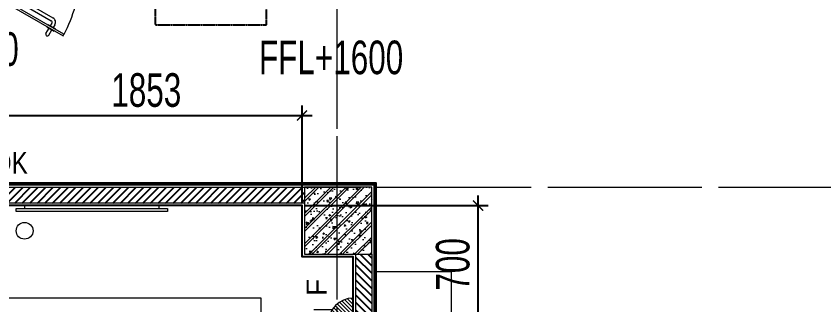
# Model space of a CAD drawing. Header units: millimetres. Extents: x -343543 to 400519, y -115663 to 104219.
# Drawn here: x -309074 to -304268, y 13999 to 15717 of the extents above; entities that cross this region are included whole.
import ezdxf
from ezdxf.xclip import XClip

# ---------------------------------------------------------------- set-up
doc = ezdxf.new("R2010")
doc.units = ezdxf.units.MM
doc.header["$XCLIPFRAME"] = 0
doc.linetypes.add("$0$02'TUONG Xay$0$HIDDEN", pattern=[0.375, 0.25, -0.125])
doc.linetypes.add('XREF MAT BANG TUONG XAY$0$CENTER', pattern=[50.800000000000004, 31.75, -6.35, 6.35, -6.35])
doc.layers.get('0').update_dxf_attribs({"color": 231, "lineweight": 0})
doc.layers.get('DefPoints').update_dxf_attribs({"color": 191})
for name, color, linetype, lineweight in [('1-INNO-E-Socket', 4, 'Continuous', 5), ('A-PATT', 252, 'Continuous', 9), ('A-SYMBOLS', 10, 'Continuous', 13), ('E - EQ', 10, 'Continuous', 25), ('ICC-Text', 3, 'Continuous', 25), ('RSA -DIM', 231, 'Continuous', 0), ('SME-E-POW-NOTE', 134, 'Continuous', 18), ('XREF MAT BANG TUONG XAY$0$01.Xref _MB T1$0$A-DOOR', 8, 'Continuous', 9), ('XREF MAT BANG TUONG XAY$0$A-GRID', 8, 'XREF MAT BANG TUONG XAY$0$CENTER', 15), ('XREF MAT BANG TUONG XAY$0$A-WALL-INT', 8, 'Continuous', 9), ('XREF MAT BANG TUONG XAY$0$xref_IKIGAI_Cot$0$A-FNSH', 8, 'Continuous', 9), ('XREF MAT BANG TUONG XAY$0$xref_IKIGAI_Cot$0$A-PATT', 8, 'Continuous', 5)]:
    doc.layers.add(name, color=color, linetype=linetype, lineweight=lineweight)
for name, color, linetype in [('E-text', 3, 'Continuous'), ('XREF MAT BANG TUONG XAY$0$A-FNSH', 8, 'Continuous'), ('XREF MAT BANG TUONG XAY$0$A-FURN', 8, 'Continuous'), ('XREF MAT BANG TUONG XAY$0$A-PATT', 8, 'Continuous')]:
    doc.layers.add(name, color=color, linetype=linetype)
doc.styles.add('Arial', font='arial.ttf', dxfattribs={"width": 0.8})
doc.styles.add('INNO-Arial', font='arial.ttf')
doc.styles.add('SM-DIMTEXT', font='SME.shx', dxfattribs={"width": 0.7})
doc.styles.add('SME-TEXT', font='sme.shx', dxfattribs={"width": 0.7})
doc.dimstyles.new('SDIM-100', dxfattribs={"dimscale": 100, "dimtxt": 2, "dimasz": 0.6, "dimexe": 0.6, "dimexo": 0.2, "dimgap": 0.5, "dimtad": 1, "dimdec": 0, "dimzin": 12, "dimtxsty": 'SM-DIMTEXT', "dimblk": 'ARCHTICK', "dimblk1": 'ARCHTICK', "dimblk2": 'ARCHTICK', "dimcen": 0.12, "dimdle": 0.6, "dimclrd": 7, "dimclre": 8, "dimadec": 0, "dimazin": 3, "dimtfac": 2, "dimtix": 1, "dimtmove": 1, "dimatfit": 3, "dimfxl": 1, "dimtzin": 0, "dimarcsym": 1})

# ---------------------------------------------------------------- blocks, each defined once
blk = doc.blocks.new('*U287')
at = {"layer": 'XREF MAT BANG TUONG XAY$0$A-PATT'}
h = blk.add_hatch(dxfattribs=at)
h.set_pattern_fill('ANSI31', color=8, scale=10)
h.set_pattern_definition([(45, (38421.78963778011, -11178.56439682681), (-22.45064030267288, 22.45064030267288), [])])
h.paths.add_polyline_path([(-38.69831128977239, 47.5), (2936.301688538049, 47.5), (2936.301688538049, -47.5), (-38.69831128977239, -47.5)])
at = {"layer": 'XREF MAT BANG TUONG XAY$0$A-WALL-INT', "color": 8}
blk.add_lwpolyline([(-38.69831128977239, 47.5), (2936.301688538049, 47.5), (2936.301688538049, -47.5), (-38.69831128977239, -47.5)], close=True, dxfattribs=at)
blk = doc.blocks.new('*U218')
at = {"layer": 'XREF MAT BANG TUONG XAY$0$A-PATT'}
h = blk.add_hatch(dxfattribs=at)
h.set_pattern_fill('ANSI31', color=8, scale=10)
h.set_pattern_definition([(45, (40766.79890947951, -11178.56439682681), (-22.45064030267288, 22.45064030267288), [])])
h.paths.add_polyline_path([(-38.69831128977239, 47.5), (5281.310960237457, 47.5), (5281.310960237457, -47.5), (-38.69831128977239, -47.5)])
at = {"layer": 'XREF MAT BANG TUONG XAY$0$A-WALL-INT', "color": 8}
blk.add_lwpolyline([(-38.69831128977239, 47.5), (5281.310960237457, 47.5), (5281.310960237457, -47.5), (-38.69831128977239, -47.5)], close=True, dxfattribs=at)
blk = doc.blocks.new('XREF MAT BANG TUONG XAY$0$00.xref_IKIGAI_Truc')
at = {"layer": 'XREF MAT BANG TUONG XAY$0$A-GRID', "color": 8, "ltscale": 20}
for points in [[(31399.99999999998, -3920.671974424971), (31399.99999999998, 22924.4354841252)], [(-2907.525181142613, 14700), (42750.0013740146, 14700)]]:
    blk.add_lwpolyline(points, dxfattribs=at)
blk = doc.blocks.new('*U109')
at = {"color": 8}
for p, q in [((-324.1557320819957, -4.186933072772234), (-319.1557320819963, 4.473320965071025)), ((287.0700866038097, -345.5313186428806), (-319.1557320819963, 4.473320965071025)), ((-324.1557320819957, -4.186933072772263), (282.0700866038103, -354.191572680724)), ((-56.97355376484946, -86.24981695105048), (222.2572327313632, -247.5777922103579)), ((-121.0346832093237, -107.1533621168136), (-122.2302792111276, -109.2216422602324)), ((-77.73340683929435, -132.1533656853113), (-121.0346832093237, -107.1533621168136)), ((-108.0443002983197, -114.6533631873601), (-97.96017707629206, -97.20868137809772)), ((-90.72378975030314, -124.653364614762), (-80.64501449668889, -107.217934339938)), ((-78.92900284109864, -134.2216458287299), (-77.73340683929435, -132.1533656853113)), ((-66.9828067262264, -103.5649795309215), (212.2479797699173, -264.8929547898369)), ((215.9009345789204, -278.555162560224), (205.8769747040112, -295.895766858346)), ((180.1869628529509, -340.3373184491448), (198.675770176878, -308.3532427195083)), ((186.6863127048819, -299.1217251438553), (185.6853872658657, -300.8532416489591)), ((185.6853872658658, -300.8532416489591), (228.9866636358938, -325.8532452174492)), ((192.8865917930028, -288.3957657877989), (191.6909398999624, -290.4641426183376)), ((236.1878681630309, -313.395769356289), (192.8865917930028, -288.3957657877989)), ((197.5021254324504, -350.3465714105549), (215.9962807248892, -318.3532441469043)), ((233.2160971583992, -288.56441552167), (223.1974852520224, -305.8957682857419)), ((228.9866636358938, -325.8532452174492), (229.9875890749101, -324.1217287123454)), ((234.9922162699905, -315.4641461868277), (236.1878681630309, -313.395769356289)), ((282.0700866038103, -354.1915726807239), (287.0700866038097, -345.5313186428806))]:
    blk.add_line(p, q, dxfattribs=at)
at = {"color": 8, "ltscale": 0.25}
blk.add_arc((-324.1557320819957, -4.186933072772252), 700, 330.9549738737848, 0, dxfattribs=at)
at = {"color": 8}
for centre, radius, start, end in [((-71.98743320694946, -112.2225608206609), 30.00000000030493, 59.96938672716615, 149.9693867261449), ((-71.98743320694946, -112.2225608206609), 10.00000000000002, 59.96938672667734, 149.9693867266771), ((207.243353289181, -273.5505360795009), 10.00000000000001, 329.9693867266771, 59.96938672667734), ((207.243353289181, -273.5505360795009), 30.00000000000004, 329.9693867266771, 59.96938672667734), ((188.8445441427006, -345.3419449298499), 10.00000000000002, 149.9693867267957, 329.9693867267939)]:
    blk.add_arc(centre, radius, start, end, dxfattribs=at)
blk = doc.blocks.new('XREF MAT BANG TUONG XAY$0$xref_IKIGAI_Cot')
at = {"layer": 'XREF MAT BANG TUONG XAY$0$xref_IKIGAI_Cot$0$A-PATT'}
h = blk.add_hatch(dxfattribs=at)
h.set_pattern_fill('BT-01', color=8, scale=15, angle=180, pattern_type=2)
h.set_pattern_definition([(230, (31425.00141101651, 14520), (-107.589027390113, 9.412820247389279), [11.25, -123.75]), (175, (31425.00141101651, 14520), (20.81270004194999, -112.8288200550018), [9, -99]), (280.4514, (31416.03565901651, 14520.784401), (-86.77640725710324, -103.415931309143), [9.5610285, -105.1713168]), (226.1842, (31425.00141101651, 14490), (-160.0861572938467, 24.82785214935273), [16.875, -185.625]), (276.6356, (31411.66089926651, 14492.06899605), (-140.1994058323055, -146.1176806350662), [14.3415432, -157.75695]), (171.1842, (31425.00141101651, 14490), (-140.1992917700441, -146.1177901387987), [13.5, -148.5]), (201, (31410.00141101651, 14497.5), (-89.53605781776923, 60.39283359980084), [11.25, -123.75]), (146, (31410.00141101651, 14497.5), (-36.49729978823727, -108.772506757028), [8.999999999999998, -98.99999999999999]), (251.4514, (31402.54007606651, 14502.5327409), (-126.0333942872235, -48.37957450649284), [9.5610285, -105.1713168]), (217.5, (31425.00141101651, 14520), (-1.823978297593607, -49.93407807469672), [0, -97.8, 0, -100.5, 0, -99.375]), (187.5, (31425.00141101651, 14520), (-39.4604306163223, -59.16175678235403), [0, -57.29999999999999, 0, -95.54999999999998, 0, -37.87499999999999]), (147.4999999999999, (31458.45141101651, 14520), (-80.07336542586135, 3.383230760156973), [0, -37.5, 0, -117, 0, -155.25]), (137.5, (31473.45141101651, 14520), (-87.47792540135794, -15.01574734984765), [0, -48.75, 0, -77.69999999999999, 0, -110.25]), (225, (31425.00141101651, 14520), (45.0780573006424, -45.07805730064241), []), (225, (31425.00141101651, 14501.625), (45.0780573006424, -45.07805730064241), [])])
h.paths.add_polyline_path([(31605.00141101651, 14700), (31205.00141101651, 14700), (31205.00141101651, 14300), (31605.00141101651, 14300)])
at = {"layer": 'XREF MAT BANG TUONG XAY$0$A-GRID', "color": 8, "ltscale": 20}
for points in [[(31399.99999999998, -3920.671974424971), (31399.99999999998, 22924.4354841252)], [(-2907.525181142613, 14700), (42750.0013740146, 14700)]]:
    blk.add_lwpolyline(points, dxfattribs=at)
at = {"layer": 'XREF MAT BANG TUONG XAY$0$xref_IKIGAI_Cot$0$A-FNSH', "color": 8}
blk.add_lwpolyline([(31605.00141101651, 14700), (31205.00141101651, 14700), (31205.00141101651, 14300), (31605.00141101651, 14300)], close=True, dxfattribs=at)
blk = doc.blocks.new('XREF MAT BANG NOI THAT')
at = {"color": 8}
for points in [[(30945.00000453181, 11509.99999988184), (31495.00143103093, 11510.00000012264), (31495.00133325487, 14284.99999946671), (31190.01068486593, 14284.99998872048), (31190.01068480796, 14589.99999997658), (25897.5161874154, 14589.99999899907), (25900.01643518631, 11509.55353251855), (26450.01074527985, 11509.99994923627), (26450.01074527985, 14039.99395722184), (30945.00000330829, 14039.99395722184)], [(29489.46217769924, 14553.99999974687), (29489.46217769924, 14571.99999974687), (30389.46217769924, 14571.99999974687), (30389.46217769924, 14553.99999974687)], [(30339.46217769924, 14589.99999974687), (29539.46217769924, 14589.99999974687), (29539.46217769924, 14571.99999974687), (30339.46217769924, 14571.99999974687)], [(32079.6767799726, 14195.00016789834), (31629.99671602395, 14195.00009763397), (31629.99671602395, 11894.99998625971), (32079.6767799726, 11895.00005652408)]]:
    blk.add_lwpolyline(points, close=True, dxfattribs=at)
blk.add_circle((29539.46217769924, 14439.9999996611), 50, dxfattribs=at)
blk = doc.blocks.new('01.Xref _MB T1')
at = {"layer": 'XREF MAT BANG TUONG XAY$0$A-FNSH', "color": 8}
for points in [[(28710.00143098129, 14715.00011142476), (31620.01072701392, 14715.0001116497), (31620.00084967963, 11309.99998942119), (31494.99192926892, 11309.99998942119), (31494.99192926892, 11385.00000035495), (30145.00077344419, 11385.00000058803), (30145.00077347278, 11509.99999923594), (31495.00143103093, 11510.00000012264), (31495.00472769696, 14284.99999946683), (31190.01068486593, 14284.99998872048), (31190.01068480796, 14589.99999997658), (25900.03504208998, 14589.99999896547)], [(25910.00141212632, 19164.99914611613), (25910.00141212632, 14724.99998923807), (28460.00147362155, 14724.99998789507), (28460.00140788051, 14824.99997435479), (28720.00137251027, 14824.9999744143), (28720.00142566574, 14725.00011142476), (31630.01075511448, 14725.0001116497), (31630.00137104785, 11309.99998942119), (31620.00084967963, 11309.99998942119)]]:
    blk.add_lwpolyline(points, dxfattribs=at)
at = {"color": 8}
blk.add_blockref('XREF MAT BANG TUONG XAY$0$00.xref_IKIGAI_Truc', (0.000109863918623887, 0), dxfattribs=at)
ref = blk.add_blockref('XREF MAT BANG TUONG XAY$0$xref_IKIGAI_Cot', (-0.009273172880057245, -1.075099498848431e-05), dxfattribs=at)
XClip(ref).set_block_clipping_path([(-1610.3425959282936, -2225.6693134198044), (41829.12952086335, 21555.881957526355)])
at = {"layer": 'XREF MAT BANG TUONG XAY$0$01.Xref _MB T1$0$A-DOOR', "color": 8}
blk.add_blockref('*U109', (29486.17359349132, 15954.68686721349), dxfattribs=at)
at = {"layer": 'XREF MAT BANG TUONG XAY$0$A-FURN', "color": 8}
for name, p, rotation in [('*U218', (31166.3028896311, 14652.5), 180), ('*U287', (31557.49192926892, 11363.69830071096), 90.00000000000001)]:
    blk.add_blockref(name, p, dxfattribs=dict(at, rotation=rotation))
at = {"layer": 'A-PATT', "color": 8}
blk.add_blockref('XREF MAT BANG NOI THAT', (0, 0), dxfattribs=at)
blk = doc.blocks.new('*U29')
at = {"layer": '1-INNO-E-Socket'}
h = blk.add_hatch(dxfattribs=at)
h.set_pattern_fill('ANSI31,O', scale=106.9952186539541)
h.set_pattern_definition([(45, (-641.9713119237276, -356.6507288465145), (-9.457130583093537, 9.457130583093537), [])])
h.paths.add_polyline_path([(124.8277550962812, 0, 1), (-124.8277550962812, 0)])
for p, q in [((-65.6896551293321, 106.1453609507516), (-65.6896551293321, 195.3080431623821)), ((65.6896551293321, 106.1453609507516), (65.6896551293321, 195.3080431623821)), ((124.8277550962812, 0), (-124.8277550962812, 0)), ((109.375, 0), (-109.375, 0))]:
    blk.add_line(p, q, dxfattribs=at)
blk.add_arc((0, 0), 124.8277550962798, 0, 180, dxfattribs=at)
at = {"layer": 'E-text', "style": 'INNO-Arial'}
blk.add_text('F', height=100, dxfattribs=at).set_placement((135.0822358176956, 131.4101401949301))
blk = doc.blocks.new('_ArchTick')
at = {"color": 0, "linetype": 'ByBlock', "const_width": 0.15}
blk.add_lwpolyline([(-0.5, -0.5), (0.5, 0.5)], dxfattribs=at)
blk = doc.blocks.new('*D581')
at = {"layer": 'DefPoints', "color": 0, "linetype": 'Continuous', "ltscale": 1000, "transparency": 16777216}
for p in [(-307373.4676601918, 14589.99999997662), (-306325.6221665531, 14589.99999997662), (-307218.2689503178, 13889.65688529739)]:
    blk.add_point(p, dxfattribs=at)
at = {"layer": 'RSA -DIM', "color": 7, "linetype": 'Continuous', "lineweight": -2, "ltscale": 1000, "transparency": 16777216}
blk.add_line((-306325.6221665531, 13829.6568852974), (-306325.6221665531, 14649.99999997662), dxfattribs=at)
at = {"layer": 'RSA -DIM', "color": 8, "linetype": 'Continuous', "lineweight": -2, "ltscale": 1000, "transparency": 16777216}
for p, q in [((-307353.4676601918, 14589.99999997662), (-306265.6221665531, 14589.99999997662)), ((-307198.2689503178, 13889.6568852974), (-306265.6221665531, 13889.6568852974))]:
    blk.add_line(p, q, dxfattribs=at)
at = {"layer": 'RSA -DIM', "color": 7, "linetype": 'Continuous', "lineweight": -2, "ltscale": 1000, "transparency": 16777216, "xscale": 60, "yscale": 60, "zscale": 60}
for p, rotation in [((-306325.6221665531, 14589.99999997662), 90), ((-306325.6221665531, 13889.6568852974), 270)]:
    blk.add_blockref('_ArchTick', p, dxfattribs=dict(at, rotation=rotation))
at = {"layer": 'RSA -DIM', "color": 0, "linetype": 'Continuous', "ltscale": 1000, "transparency": 16777216, "insert": (-306475.622166553, 14239.82844263709), "char_height": 200, "attachment_point": 5, "rotation": 90, "style": 'SM-DIMTEXT'}
blk.add_mtext('700', dxfattribs=at)
blk = doc.blocks.new('*D585')
at = {"layer": 'DefPoints', "color": 0, "linetype": 'Continuous', "ltscale": 1000, "transparency": 16777216}
for p in [(-307373.4676601916, 15126.23973332395), (-307373.4676601916, 14589.99999997662), (-309226.5148904766, 14440.20668275798)]:
    blk.add_point(p, dxfattribs=at)
at = {"layer": 'RSA -DIM', "color": 8, "linetype": 'Continuous', "lineweight": -2, "ltscale": 1000, "transparency": 16777216}
for p, q in [((-309226.5148904766, 14460.20668275798), (-309226.5148904766, 15186.23973332395)), ((-307373.4676601916, 14609.99999997662), (-307373.4676601916, 15186.23973332395))]:
    blk.add_line(p, q, dxfattribs=at)
at = {"layer": 'RSA -DIM', "color": 7, "linetype": 'Continuous', "lineweight": -2, "ltscale": 1000, "transparency": 16777216}
blk.add_line((-309286.5148904766, 15126.23973332395), (-307313.4676601916, 15126.23973332395), dxfattribs=at)
at = {"layer": 'RSA -DIM', "color": 7, "linetype": 'Continuous', "lineweight": -2, "ltscale": 1000, "transparency": 16777216, "xscale": 60, "yscale": 60, "zscale": 60, "rotation": 180}
blk.add_blockref('_ArchTick', (-309226.5148904766, 15126.23973332395), dxfattribs=at)
at = {"layer": 'RSA -DIM', "color": 7, "linetype": 'Continuous', "lineweight": -2, "ltscale": 1000, "transparency": 16777216, "xscale": 60, "yscale": 60, "zscale": 60}
blk.add_blockref('_ArchTick', (-307373.4676601916, 15126.23973332395), dxfattribs=at)
at = {"layer": 'RSA -DIM', "color": 0, "linetype": 'Continuous', "ltscale": 1000, "transparency": 16777216, "insert": (-308299.9912753341, 15276.23973332395), "char_height": 200, "attachment_point": 5, "style": 'SM-DIMTEXT'}
blk.add_mtext('1853', dxfattribs=at)

msp = doc.modelspace()

# ---------------------------------------------------------------- block references
at = {"layer": 'A-SYMBOLS'}
msp.add_blockref('01.Xref _MB T1', (-338563.4783449996, 2.91038304567337e-11), dxfattribs=at)

# ---------------------------------------------------------------- next in the draw order: linework, layer by layer
at = {"layer": 'ICC-Text', "linetype": "$0$02'TUONG Xay$0$HIDDEN"}
msp.add_lwpolyline([(-307584.0713139992, 15874.99942682205), (-308246.8747785114, 15874.99942682205), (-308246.8747785114, 15666.01677995377), (-307584.0713139992, 15666.01677995377)], close=True, dxfattribs=at)

# ---------------------------------------------------------------- next in the draw order: block references
at = {"layer": 'E - EQ', "xscale": 1.2, "yscale": 1.2, "zscale": 1.2, "rotation": 90.00000000000001}
msp.add_blockref('*U29', (-307068.4756442021, 13889.65688529739), dxfattribs=at)

# ---------------------------------------------------------------- next in the draw order: texts
at = {"layer": 'ICC-Text', "linetype": "$0$02'TUONG Xay$0$HIDDEN", "style": 'Arial', "width": 0.8}
msp.add_text('BẢNG ĐK', height=130, dxfattribs=at).set_placement((-309658.4971072508, 14779.63313017956))
at = {"layer": 'SME-E-POW-NOTE', "style": 'SME-TEXT', "width": 0.7}
for p in [(-309917.274319879, 15421.40919268042), (-307629.7067339036, 15371.82871844135)]:
    msp.add_text('FFL+1600', height=200, dxfattribs=at).set_placement(p)

# ---------------------------------------------------------------- next in the draw order: dimensions: what is measured, and where the dimension line sits
at = {"layer": 'RSA -DIM', "color": 1, "linetype": 'Continuous', "ltscale": 1000}
dim = msp.add_linear_dim(base=(-307373.4676601916, 15126.23973332395), p1=(-309226.5148904766, 14440.20668275798), p2=(-307373.4676601916, 14589.99999997662), dimstyle='SDIM-100', dxfattribs=at)
dim.commit()
dim.dimension.update_dxf_attribs({"geometry": '*D585', "text_midpoint": (-308299.9912753341, 15276.23973332395)})
dim = msp.add_linear_dim(base=(-306325.6221665531, 14589.99999997662), p1=(-307218.2689503177, 13889.65688529739), p2=(-307373.4676601916, 14589.99999997661), angle=90, dimstyle='SDIM-100', dxfattribs=at)
dim.commit()
dim.dimension.update_dxf_attribs({"geometry": '*D581', "text_midpoint": (-306475.622166553, 14239.82844263709)})

doc.saveas('drawing.dxf')
